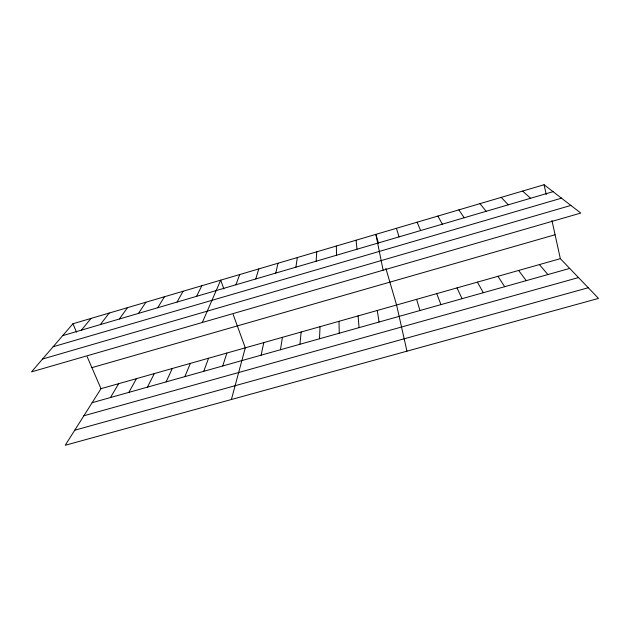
<?xml version="1.0" encoding="UTF-8"?>
<svg xmlns="http://www.w3.org/2000/svg" width="630" height="630" viewBox="0 0 630 630"><rect width="100%" height="100%" fill="white"/><g stroke="black" fill="none" stroke-linecap="round" stroke-linejoin="round"><path stroke-width="0.94" d="M319.512 338.767L320.024 326.679M316.126 261.23L316.788 251.803M299.919 344.271L301.171 332.01M295.88 267.175L297.329 257.544M280.445 349.752L282.437 337.318M261.088 355.194L263.805 342.586M275.759 273.081L277.995 263.245M231.399 399.507L245.283 347.831L233.171 314.48M255.772 278.948L258.78 268.916M222.736 365.975L226.879 353.044M203.734 371.314L208.577 358.226M235.911 284.784L239.684 274.554M184.85 376.63L190.378 363.376M202.325 322.489L220.705 280.153L223.894 288.95M166.084 381.906L172.297 368.495M196.568 296.336L201.836 285.721M147.428 387.151L154.311 373.582M128.882 392.364L136.434 378.646M177.077 302.061L183.086 291.257M110.455 397.546L118.66 383.67M157.713 307.747L164.446 296.754M560.338 258.654L100.997 388.678L65.229 445.268L598.5 298.415L560.338 258.654L551.935 220.445M138.466 313.393L145.916 302.219M119.346 319.008L127.504 307.661M100.343 324.592L109.195 313.055M81.451 330.136L90.996 318.426M72.915 323.765L31.5 371.873L580.781 213.066L544.084 184.732L72.915 323.765L76.561 332.199M62.685 335.648L553.061 191.662M53.133 346.744L561.495 198.174M42.556 359.029L570.89 205.435M91.901 367.652L555.077 234.746M92.13 402.696L569.709 268.419M83.869 415.769L578.497 277.57M74.749 430.203L588.255 287.737M522.569 191.079L530.61 198.253M501.204 197.387L508.308 204.805M539.414 264.576L547.895 274.554M479.973 203.648L486.163 211.302M518.616 270.459L526.215 280.641M458.884 209.869L464.168 217.767M497.952 276.31L504.685 286.697M477.422 282.122L483.297 292.714M437.929 216.051L442.315 224.178M457.018 287.894L462.05 298.683M87.145 356.675L100.997 388.678M417.115 222.201L420.62 230.548M436.748 293.635L440.945 304.621M396.427 228.304L399.066 236.88M416.603 299.337L419.974 310.519M378.567 243.55L375.874 234.368L383.119 270.215M385.836 268.349L396.585 305.007L406.956 351.162M544.084 184.732L546.241 194.56M377.268 310.472L379.047 322.024M356.06 240.211L357.013 249.228M358.076 315.906L359.076 327.639M338.995 321.308L339.231 333.223M336.357 246.023L336.507 255.244"/></g></svg>
